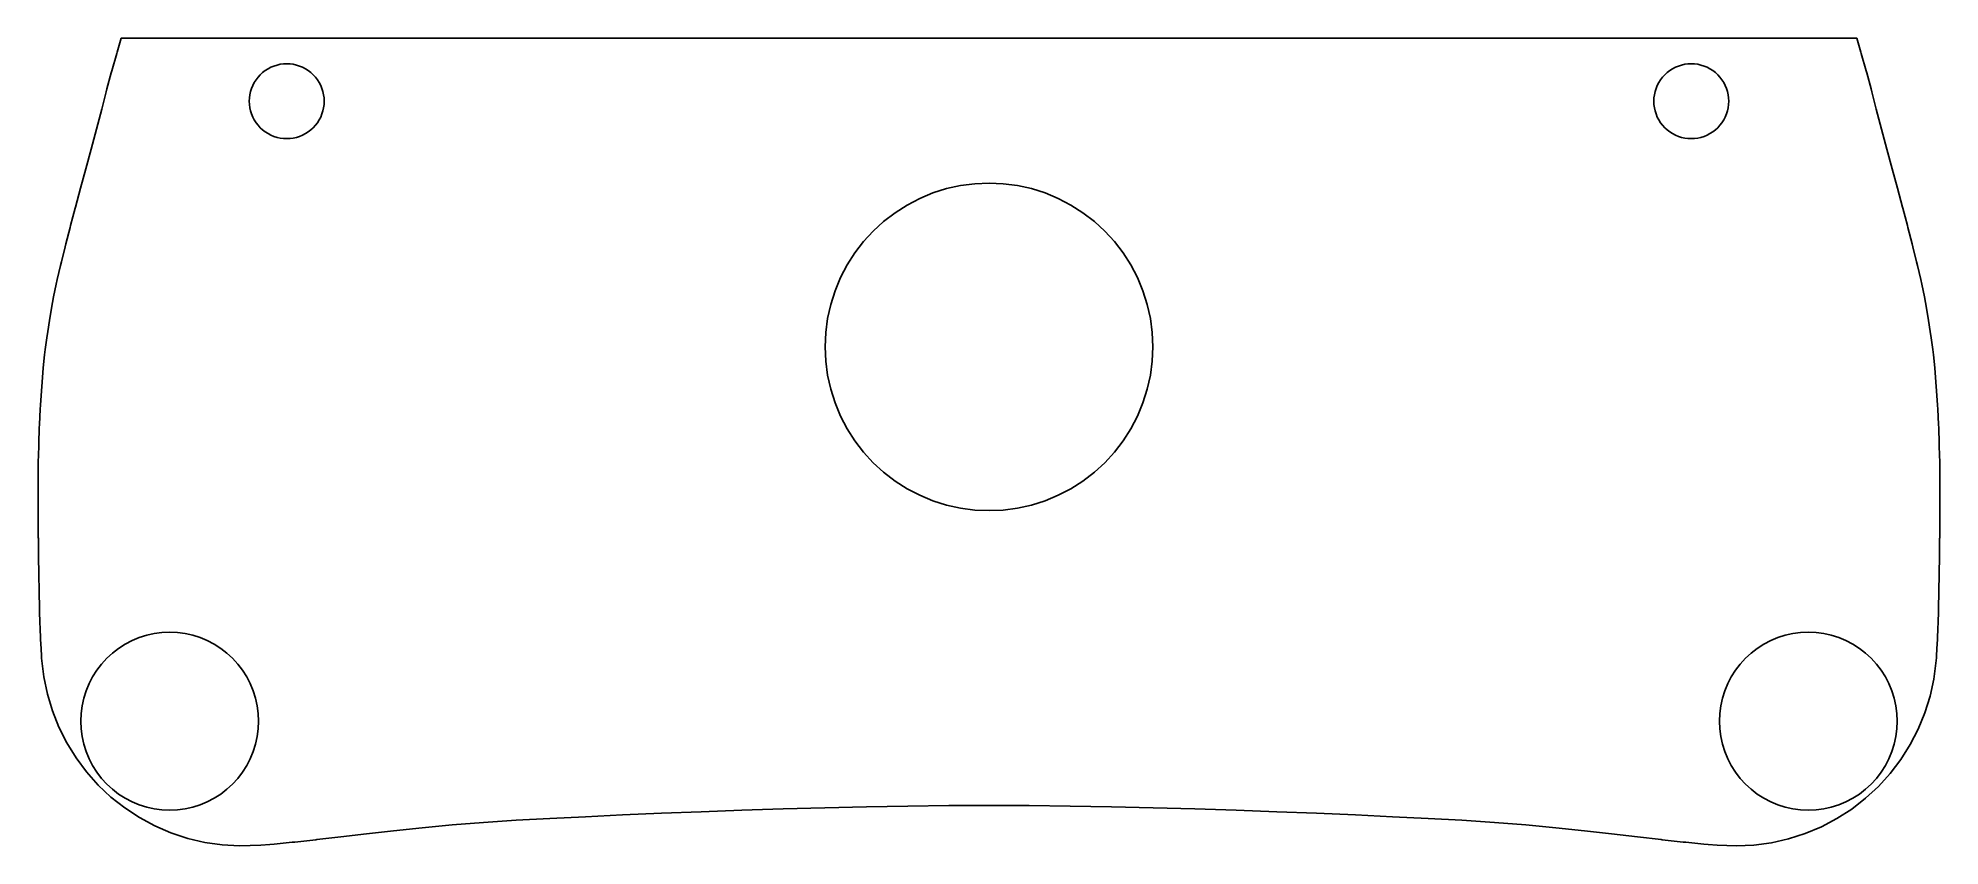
# Model space of a CAD drawing. Header units: metres. Extents: x -40.6 to 40.6, y -68.3 to -33.8.
import ezdxf

# ---------------------------------------------------------------- set-up
doc = ezdxf.new("R2010")
doc.units = ezdxf.units.M

msp = doc.modelspace()

# ---------------------------------------------------------------- linework, layer by layer
for p, q in [((-37.0697, -33.8), (-37.2452, -34.4084)), ((37.0697, -33.8), (-37.0697, -33.8)), ((37.2452, -34.4084), (37.0697, -33.8)), ((-37.2599, -34.4598), (-37.4683, -35.197)), ((-37.2452, -34.4084), (-37.2599, -34.4598)), ((-30.4142, -34.954), (-30.2779, -34.9238)), ((-30.2779, -34.9238), (-30.1395, -34.9056)), ((-30.1395, -34.9056), (-30, -34.8995)), ((-30, -34.8995), (-29.8605, -34.9056)), ((-29.8605, -34.9056), (-29.7221, -34.9238)), ((-29.7221, -34.9238), (-29.5858, -34.954)), ((29.5858, -34.954), (29.7221, -34.9238)), ((29.7221, -34.9238), (29.8605, -34.9056)), ((29.8605, -34.9056), (30, -34.8995)), ((30, -34.8995), (30.1395, -34.9056)), ((30.1395, -34.9056), (30.2779, -34.9238)), ((30.2779, -34.9238), (30.4142, -34.954)), ((37.2599, -34.4598), (37.2452, -34.4084)), ((37.4683, -35.197), (37.2599, -34.4598)), ((-37.4938, -35.2887), (-37.6808, -35.9747)), ((-37.4683, -35.197), (-37.4938, -35.2887)), ((-31.4505, -35.8236), (-31.386, -35.6998)), ((-31.386, -35.6998), (-31.311, -35.582)), ((-31.311, -35.582), (-31.226, -35.4713)), ((-31.226, -35.4713), (-31.1317, -35.3683)), ((-31.1317, -35.3683), (-31.0287, -35.2739)), ((-31.0287, -35.2739), (-30.918, -35.1889)), ((-30.918, -35.1889), (-30.8002, -35.1139)), ((-30.8002, -35.1139), (-30.6764, -35.0495)), ((-30.6764, -35.0495), (-30.5474, -34.996)), ((-30.5474, -34.996), (-30.4142, -34.954)), ((-29.5858, -34.954), (-29.4526, -34.996)), ((-29.4526, -34.996), (-29.3236, -35.0495)), ((-29.3236, -35.0495), (-29.1998, -35.1139)), ((-29.1998, -35.1139), (-29.082, -35.1889)), ((-29.082, -35.1889), (-28.9713, -35.2739)), ((-28.9713, -35.2739), (-28.8683, -35.3683)), ((-28.8683, -35.3683), (-28.7739, -35.4713)), ((-28.7739, -35.4713), (-28.6889, -35.582)), ((-28.6889, -35.582), (-28.6139, -35.6998)), ((-28.6139, -35.6998), (-28.5495, -35.8236)), ((28.5495, -35.8236), (28.6139, -35.6998)), ((28.6139, -35.6998), (28.6889, -35.582)), ((28.6889, -35.582), (28.7739, -35.4713)), ((28.7739, -35.4713), (28.8683, -35.3683)), ((28.8683, -35.3683), (28.9713, -35.2739)), ((28.9713, -35.2739), (29.082, -35.1889)), ((29.082, -35.1889), (29.1998, -35.1139)), ((29.1998, -35.1139), (29.3236, -35.0495)), ((29.3236, -35.0495), (29.4526, -34.996)), ((29.4526, -34.996), (29.5858, -34.954)), ((30.4142, -34.954), (30.5474, -34.996)), ((30.5474, -34.996), (30.6764, -35.0495)), ((30.6764, -35.0495), (30.8002, -35.1139)), ((30.8002, -35.1139), (30.918, -35.1889)), ((30.918, -35.1889), (31.0287, -35.2739)), ((31.0287, -35.2739), (31.1317, -35.3683)), ((31.1317, -35.3683), (31.226, -35.4713)), ((31.226, -35.4713), (31.311, -35.582)), ((31.311, -35.582), (31.386, -35.6998)), ((31.386, -35.6998), (31.4505, -35.8236)), ((37.4938, -35.2887), (37.4683, -35.197)), ((37.6808, -35.9747), (37.4938, -35.2887)), ((-37.7157, -36.1061), (-37.9054, -36.8403)), ((-37.6808, -35.9747), (-37.7157, -36.1061)), ((-31.6005, -36.5), (-31.5944, -36.3605)), ((-31.5944, -36.6395), (-31.6005, -36.5)), ((-31.5944, -36.3605), (-31.5762, -36.2221)), ((-31.5762, -36.2221), (-31.5459, -36.0858)), ((-31.5459, -36.0858), (-31.504, -35.9526)), ((-31.504, -35.9526), (-31.4505, -35.8236)), ((-28.5495, -35.8236), (-28.496, -35.9526)), ((-28.496, -35.9526), (-28.454, -36.0858)), ((-28.454, -36.0858), (-28.4238, -36.2221)), ((-28.4238, -36.2221), (-28.4056, -36.3605)), ((-28.4056, -36.3605), (-28.3995, -36.5)), ((-28.3995, -36.5), (-28.4056, -36.6395)), ((28.3995, -36.5), (28.4056, -36.3605)), ((28.4056, -36.6395), (28.3995, -36.5)), ((28.4056, -36.3605), (28.4238, -36.2221)), ((28.4238, -36.2221), (28.454, -36.0858)), ((28.454, -36.0858), (28.496, -35.9526)), ((28.496, -35.9526), (28.5495, -35.8236)), ((31.4505, -35.8236), (31.504, -35.9526)), ((31.504, -35.9526), (31.5459, -36.0858)), ((31.5459, -36.0858), (31.5762, -36.2221)), ((31.5762, -36.2221), (31.5944, -36.3605)), ((31.5944, -36.3605), (31.6005, -36.5)), ((31.6005, -36.5), (31.5944, -36.6395)), ((37.7157, -36.1061), (37.6808, -35.9747)), ((37.9054, -36.8403), (37.7157, -36.1061)), ((-37.9054, -36.8403), (-38.1234, -37.6913)), ((-31.5762, -36.7779), (-31.5944, -36.6395)), ((-31.5459, -36.9142), (-31.5762, -36.7779)), ((-31.504, -37.0474), (-31.5459, -36.9142)), ((-31.4505, -37.1764), (-31.504, -37.0474)), ((-31.386, -37.3002), (-31.4505, -37.1764)), ((-31.311, -37.418), (-31.386, -37.3002)), ((-28.6139, -37.3002), (-28.6889, -37.418)), ((-28.5495, -37.1764), (-28.6139, -37.3002)), ((-28.496, -37.0474), (-28.5495, -37.1764)), ((-28.454, -36.9142), (-28.496, -37.0474)), ((-28.4238, -36.7779), (-28.454, -36.9142)), ((-28.4056, -36.6395), (-28.4238, -36.7779)), ((28.4238, -36.7779), (28.4056, -36.6395)), ((28.454, -36.9142), (28.4238, -36.7779)), ((28.496, -37.0474), (28.454, -36.9142)), ((28.5495, -37.1764), (28.496, -37.0474)), ((28.6139, -37.3002), (28.5495, -37.1764)), ((28.6889, -37.418), (28.6139, -37.3002)), ((31.386, -37.3002), (31.311, -37.418)), ((31.4505, -37.1764), (31.386, -37.3002)), ((31.504, -37.0474), (31.4505, -37.1764)), ((31.5459, -36.9142), (31.504, -37.0474)), ((31.5762, -36.7779), (31.5459, -36.9142)), ((31.5944, -36.6395), (31.5762, -36.7779)), ((38.1234, -37.6913), (37.9054, -36.8403)), ((-38.1234, -37.6913), (-38.3509, -38.5479)), ((-31.226, -37.5287), (-31.311, -37.418)), ((-31.1317, -37.6317), (-31.226, -37.5287)), ((-31.0287, -37.726), (-31.1317, -37.6317)), ((-30.918, -37.811), (-31.0287, -37.726)), ((-30.8002, -37.886), (-30.918, -37.811)), ((-30.6764, -37.9505), (-30.8002, -37.886)), ((-30.5474, -38.004), (-30.6764, -37.9505)), ((-30.4142, -38.0459), (-30.5474, -38.004)), ((-30.2779, -38.0762), (-30.4142, -38.0459)), ((-30.1395, -38.0944), (-30.2779, -38.0762)), ((-30, -38.1005), (-30.1395, -38.0944)), ((-29.8605, -38.0944), (-30, -38.1005)), ((-29.7221, -38.0762), (-29.8605, -38.0944)), ((-29.5858, -38.0459), (-29.7221, -38.0762)), ((-29.4526, -38.004), (-29.5858, -38.0459)), ((-29.3236, -37.9505), (-29.4526, -38.004)), ((-29.1998, -37.886), (-29.3236, -37.9505)), ((-29.082, -37.811), (-29.1998, -37.886)), ((-28.9713, -37.726), (-29.082, -37.811)), ((-28.8683, -37.6317), (-28.9713, -37.726)), ((-28.7739, -37.5287), (-28.8683, -37.6317)), ((-28.6889, -37.418), (-28.7739, -37.5287)), ((28.7739, -37.5287), (28.6889, -37.418)), ((28.8683, -37.6317), (28.7739, -37.5287)), ((28.9713, -37.726), (28.8683, -37.6317)), ((29.082, -37.811), (28.9713, -37.726)), ((29.1998, -37.886), (29.082, -37.811)), ((29.3236, -37.9505), (29.1998, -37.886)), ((29.4526, -38.004), (29.3236, -37.9505)), ((29.5858, -38.0459), (29.4526, -38.004)), ((29.7221, -38.0762), (29.5858, -38.0459)), ((29.8605, -38.0944), (29.7221, -38.0762)), ((30, -38.1005), (29.8605, -38.0944)), ((30.1395, -38.0944), (30, -38.1005)), ((30.2779, -38.0762), (30.1395, -38.0944)), ((30.4142, -38.0459), (30.2779, -38.0762)), ((30.5474, -38.004), (30.4142, -38.0459)), ((30.6764, -37.9505), (30.5474, -38.004)), ((30.8002, -37.886), (30.6764, -37.9505)), ((30.918, -37.811), (30.8002, -37.886)), ((31.0287, -37.726), (30.918, -37.811)), ((31.1317, -37.6317), (31.0287, -37.726)), ((31.226, -37.5287), (31.1317, -37.6317)), ((31.311, -37.418), (31.226, -37.5287)), ((38.3509, -38.5479), (38.1234, -37.6913)), ((-38.3509, -38.5479), (-38.5796, -39.3904)), ((38.5796, -39.3904), (38.3509, -38.5479)), ((-38.5796, -39.3904), (-38.8069, -40.2213)), ((38.8069, -40.2213), (38.5796, -39.3904)), ((-38.8069, -40.2213), (-39.0264, -41.0289)), ((-2.95853, -40.6554), (-2.3943, -40.4217)), ((-2.3943, -40.4217), (-1.81184, -40.2381)), ((-1.81184, -40.2381), (-1.21562, -40.1059)), ((-1.21562, -40.1059), (-0.61011, -40.0262)), ((-0.61011, -40.0262), (0, -39.9995)), ((0, -39.9995), (0.61011, -40.0262)), ((0.61011, -40.0262), (1.21562, -40.1059)), ((1.21562, -40.1059), (1.81184, -40.2381)), ((1.81184, -40.2381), (2.3943, -40.4217)), ((2.3943, -40.4217), (2.95853, -40.6554)), ((39.0264, -41.0289), (38.8069, -40.2213)), ((-39.0388, -41.0749), (-39.2372, -41.8193)), ((-39.0264, -41.0289), (-39.0388, -41.0749)), ((-4.49982, -41.6373), (-4.0153, -41.2655)), ((-4.0153, -41.2655), (-3.50024, -40.9374)), ((-3.50024, -40.9374), (-2.95853, -40.6554)), ((2.95853, -40.6554), (3.50024, -40.9374)), ((3.50024, -40.9374), (4.0153, -41.2655)), ((4.0153, -41.2655), (4.49982, -41.6373)), ((39.0388, -41.0749), (39.0264, -41.0289)), ((39.2372, -41.8193), (39.0388, -41.0749)), ((-39.2585, -41.9009), (-39.4389, -42.602)), ((-39.2372, -41.8193), (-39.2585, -41.9009)), ((-5.36267, -42.5002), (-4.95009, -42.0499)), ((-4.95009, -42.0499), (-4.49982, -41.6373)), ((4.49982, -41.6373), (4.95009, -42.0499)), ((4.95009, -42.0499), (5.36267, -42.5002)), ((39.2585, -41.9009), (39.2372, -41.8193)), ((39.4389, -42.602), (39.2585, -41.9009)), ((-39.4692, -42.7226), (-39.6266, -43.367)), ((-39.4389, -42.602), (-39.4692, -42.7226)), ((-6.06258, -43.4998), (-5.73445, -42.9847)), ((-5.73445, -42.9847), (-5.36267, -42.5002)), ((5.36267, -42.5002), (5.73445, -42.9847)), ((5.73445, -42.9847), (6.06258, -43.4998)), ((39.4692, -42.7226), (39.4389, -42.602)), ((39.6266, -43.367), (39.4692, -42.7226)), ((-39.6644, -43.5268), (-39.8006, -44.1251)), ((-39.6266, -43.367), (-39.6644, -43.5268)), ((-6.34457, -44.0415), (-6.06258, -43.4998)), ((6.06258, -43.4998), (6.34457, -44.0415)), ((39.6644, -43.5268), (39.6266, -43.367)), ((39.8006, -44.1251), (39.6644, -43.5268)), ((-39.8431, -44.3204), (-39.9567, -44.8685)), ((-39.8006, -44.1251), (-39.8431, -44.3204)), ((-6.76193, -45.1881), (-6.57829, -44.6057)), ((-6.57829, -44.6057), (-6.34457, -44.0415)), ((6.34457, -44.0415), (6.57829, -44.6057)), ((6.57829, -44.6057), (6.76193, -45.1881)), ((39.8431, -44.3204), (39.8006, -44.1251)), ((39.9567, -44.8685), (39.8431, -44.3204)), ((-40.0023, -45.1022), (-40.0927, -45.5959)), ((-39.9567, -44.8685), (-40.0023, -45.1022)), ((-6.89412, -45.7844), (-6.76193, -45.1881)), ((6.76193, -45.1881), (6.89412, -45.7844)), ((40.0023, -45.1022), (39.9567, -44.8685)), ((40.0927, -45.5959), (40.0023, -45.1022)), ((-40.1395, -45.8723), (-40.2116, -46.3368)), ((-40.0927, -45.5959), (-40.1395, -45.8723)), ((-6.97383, -46.3899), (-6.89412, -45.7844)), ((6.89412, -45.7844), (6.97383, -46.3899)), ((40.1395, -45.8723), (40.0927, -45.5959)), ((40.2116, -46.3368), (40.1395, -45.8723)), ((-40.3145, -47.1142), (-40.3415, -47.3471)), ((-40.2508, -46.6144), (-40.3145, -47.1142)), ((-40.2116, -46.3368), (-40.2508, -46.6144)), ((-7.00047, -47), (-6.97383, -46.3899)), ((-6.97383, -47.6101), (-7.00047, -47)), ((6.97383, -46.3899), (7.00047, -47)), ((7.00047, -47), (6.97383, -47.6101)), ((40.2508, -46.6144), (40.2116, -46.3368)), ((40.3145, -47.1142), (40.2508, -46.6144)), ((40.3415, -47.3471), (40.3145, -47.1142)), ((-40.399, -47.8978), (-40.4185, -48.1055)), ((-40.3415, -47.3471), (-40.399, -47.8978)), ((-6.89412, -48.2156), (-6.97383, -47.6101)), ((6.97383, -47.6101), (6.89412, -48.2156)), ((40.399, -47.8978), (40.3415, -47.3471)), ((40.4185, -48.1055), (40.399, -47.8978)), ((-40.4679, -48.6949), (-40.4818, -48.8818)), ((-40.4185, -48.1055), (-40.4679, -48.6949)), ((-6.76193, -48.8118), (-6.89412, -48.2156)), ((6.89412, -48.2156), (6.76193, -48.8118)), ((40.4679, -48.6949), (40.4185, -48.1055)), ((40.4818, -48.8818), (40.4679, -48.6949)), ((-40.5221, -49.4978), (-40.5318, -49.6671)), ((-40.4818, -48.8818), (-40.5221, -49.4978)), ((-6.57829, -49.3943), (-6.76193, -48.8118)), ((-6.34457, -49.9585), (-6.57829, -49.3943)), ((6.57829, -49.3943), (6.34457, -49.9585)), ((6.76193, -48.8118), (6.57829, -49.3943)), ((40.5221, -49.4978), (40.4818, -48.8818)), ((40.5318, -49.6671), (40.5221, -49.4978)), ((-40.5636, -50.3146), (-40.5695, -50.457)), ((-40.5318, -49.6671), (-40.5636, -50.3146)), ((-6.06258, -50.5002), (-6.34457, -49.9585)), ((6.34457, -49.9585), (6.06258, -50.5002)), ((40.5636, -50.3146), (40.5318, -49.6671)), ((40.5695, -50.457), (40.5636, -50.3146)), ((-40.5928, -51.1275), (-40.5965, -51.256)), ((-40.5695, -50.457), (-40.5928, -51.1275)), ((-5.73445, -51.0153), (-6.06258, -50.5002)), ((-5.36267, -51.4998), (-5.73445, -51.0153)), ((5.73445, -51.0153), (5.36267, -51.4998)), ((6.06258, -50.5002), (5.73445, -51.0153)), ((40.5928, -51.1275), (40.5695, -50.457)), ((40.5965, -51.256), (40.5928, -51.1275)), ((-40.6118, -51.9421), (-40.6136, -52.0496)), ((-40.5965, -51.256), (-40.6118, -51.9421)), ((-4.95009, -51.9501), (-5.36267, -51.4998)), ((-4.49982, -52.3627), (-4.95009, -51.9501)), ((4.95009, -51.9501), (4.49982, -52.3627)), ((5.36267, -51.4998), (4.95009, -51.9501)), ((40.6118, -51.9421), (40.5965, -51.256)), ((40.6136, -52.0496), (40.6118, -51.9421)), ((-40.6217, -52.7552), (-40.6224, -52.8472)), ((-40.6136, -52.0496), (-40.6217, -52.7552)), ((-4.0153, -52.7345), (-4.49982, -52.3627)), ((-3.50024, -53.0626), (-4.0153, -52.7345)), ((4.0153, -52.7345), (3.50024, -53.0626)), ((4.49982, -52.3627), (4.0153, -52.7345)), ((40.6217, -52.7552), (40.6136, -52.0496)), ((40.6224, -52.8472), (40.6217, -52.7552)), ((-40.6224, -52.8472), (-40.6241, -53.5641)), ((-40.6241, -53.5641), (-40.624, -53.6381)), ((-2.95853, -53.3446), (-3.50024, -53.0626)), ((-2.3943, -53.5783), (-2.95853, -53.3446)), ((-1.81184, -53.7619), (-2.3943, -53.5783)), ((2.3943, -53.5783), (1.81184, -53.7619)), ((2.95853, -53.3446), (2.3943, -53.5783)), ((3.50024, -53.0626), (2.95853, -53.3446)), ((40.6241, -53.566), (40.6224, -52.8472)), ((40.624, -53.6381), (40.6241, -53.566)), ((-40.624, -53.6381), (-40.6204, -54.3656)), ((-40.6204, -54.3656), (-40.6199, -54.4208)), ((-40.6199, -54.4208), (-40.612, -55.1544)), ((-1.21562, -53.8941), (-1.81184, -53.7619)), ((-0.61012, -53.9738), (-1.21562, -53.8941)), ((0, -54.0005), (-0.61012, -53.9738)), ((0.61012, -53.9738), (0, -54.0005)), ((1.21562, -53.8941), (0.61012, -53.9738)), ((1.81184, -53.7619), (1.21562, -53.8941)), ((40.612, -55.1554), (40.6199, -54.4222)), ((40.6199, -54.4222), (40.6203, -54.3672)), ((40.6203, -54.3672), (40.624, -53.6381)), ((-40.612, -55.1544), (-40.6115, -55.1954)), ((-40.6115, -55.1954), (-40.6004, -55.9492)), ((40.6006, -55.9359), (40.6115, -55.1965)), ((40.6115, -55.1965), (40.612, -55.1554)), ((-40.6004, -55.9492), (-40.5881, -56.7248)), ((40.5882, -56.7139), (40.6006, -55.9359)), ((-40.5881, -56.7248), (-40.5759, -57.4351)), ((40.5759, -57.4361), (40.5882, -56.7139)), ((-40.5759, -57.4351), (-40.5749, -57.4869)), ((-40.5749, -57.4869), (-40.5604, -58.1586)), ((40.5605, -58.1586), (40.5749, -57.4867)), ((40.5749, -57.4867), (40.5759, -57.4361)), ((-40.5604, -58.1586), (-40.5585, -58.2347)), ((-40.5585, -58.2347), (-40.5406, -58.8539)), ((40.5406, -58.8539), (40.5585, -58.2347)), ((40.5585, -58.2347), (40.5605, -58.1586)), ((-40.5406, -58.8539), (-40.5367, -58.9657)), ((-40.5367, -58.9657), (-40.5144, -59.5258)), ((-35.9836, -59.329), (-35.6599, -59.2572)), ((-35.6599, -59.2572), (-35.3312, -59.214)), ((-35.3312, -59.214), (-35, -59.1995)), ((-35, -59.1995), (-34.6688, -59.214)), ((-34.6688, -59.214), (-34.3401, -59.2572)), ((-34.3401, -59.2572), (-34.0164, -59.329)), ((34.0164, -59.329), (34.3401, -59.2572)), ((34.3401, -59.2572), (34.6688, -59.214)), ((34.6688, -59.214), (35, -59.1995)), ((35, -59.1995), (35.3312, -59.214)), ((35.3312, -59.214), (35.6599, -59.2572)), ((35.6599, -59.2572), (35.9836, -59.329)), ((40.5144, -59.5258), (40.5367, -58.9657)), ((40.5367, -58.9657), (40.5406, -58.8539)), ((-40.5144, -59.5258), (-40.5075, -59.6733)), ((-40.5075, -59.6733), (-40.4805, -60.173)), ((-37.6873, -60.3126), (-37.4429, -60.0887)), ((-37.4429, -60.0887), (-37.1799, -59.8868)), ((-37.1799, -59.8868), (-36.9002, -59.7087)), ((-36.9002, -59.7087), (-36.6062, -59.5556)), ((-36.6062, -59.5556), (-36.2998, -59.4287)), ((-36.2998, -59.4287), (-35.9836, -59.329)), ((-34.0164, -59.329), (-33.7001, -59.4287)), ((-33.7001, -59.4287), (-33.3938, -59.5556)), ((-33.3938, -59.5556), (-33.0997, -59.7087)), ((-33.0997, -59.7087), (-32.8201, -59.8868)), ((-32.8201, -59.8868), (-32.5571, -60.0887)), ((-32.5571, -60.0887), (-32.3126, -60.3126)), ((32.3126, -60.3126), (32.5571, -60.0887)), ((32.5571, -60.0887), (32.8201, -59.8868)), ((32.8201, -59.8868), (33.0997, -59.7087)), ((33.0997, -59.7087), (33.3938, -59.5556)), ((33.3938, -59.5556), (33.7001, -59.4287)), ((33.7001, -59.4287), (34.0164, -59.329)), ((35.9836, -59.329), (36.2998, -59.4287)), ((36.2998, -59.4287), (36.6062, -59.5556)), ((36.6062, -59.5556), (36.9002, -59.7087)), ((36.9002, -59.7087), (37.1799, -59.8868)), ((37.1799, -59.8868), (37.4429, -60.0887)), ((37.4429, -60.0887), (37.6873, -60.3126)), ((40.4804, -60.1744), (40.5075, -59.6733)), ((40.5075, -59.6733), (40.5144, -59.5258)), ((-40.4805, -60.173), (-40.472, -60.3062)), ((-40.472, -60.3062), (-40.3775, -61.1106)), ((-38.2913, -61.0997), (-38.1132, -60.8201)), ((-38.1132, -60.8201), (-37.9113, -60.5571)), ((-37.9113, -60.5571), (-37.6873, -60.3126)), ((-32.3126, -60.3126), (-32.0887, -60.5571)), ((-32.0887, -60.5571), (-31.8868, -60.8201)), ((-31.8868, -60.8201), (-31.7087, -61.0997)), ((31.7087, -61.0997), (31.8868, -60.8201)), ((31.8868, -60.8201), (32.0887, -60.5571)), ((32.0887, -60.5571), (32.3126, -60.3126)), ((37.6873, -60.3126), (37.9113, -60.5571)), ((37.9113, -60.5571), (38.1132, -60.8201)), ((38.1132, -60.8201), (38.2913, -61.0997)), ((40.3626, -61.1977), (40.4725, -60.2982)), ((40.4725, -60.2982), (40.4804, -60.1744)), ((-40.3775, -61.1106), (-40.2254, -61.845)), ((-38.671, -62.0164), (-38.5713, -61.7001)), ((-38.5713, -61.7001), (-38.4444, -61.3938)), ((-38.4444, -61.3938), (-38.2913, -61.0997)), ((-31.7087, -61.0997), (-31.5556, -61.3938)), ((-31.5556, -61.3938), (-31.4287, -61.7001)), ((-31.4287, -61.7001), (-31.329, -62.0164)), ((31.329, -62.0164), (31.4287, -61.7001)), ((31.4287, -61.7001), (31.5556, -61.3938)), ((31.5556, -61.3938), (31.7087, -61.0997)), ((38.2913, -61.0997), (38.4444, -61.3938)), ((38.4444, -61.3938), (38.5713, -61.7001)), ((38.5713, -61.7001), (38.671, -62.0164)), ((40.2053, -61.923), (40.3626, -61.1977)), ((-40.2254, -61.845), (-40.0099, -62.5634)), ((-38.786, -62.6688), (-38.7427, -62.3401)), ((-38.7427, -62.3401), (-38.671, -62.0164)), ((-31.329, -62.0164), (-31.2572, -62.3401)), ((-31.2572, -62.3401), (-31.214, -62.6688)), ((31.214, -62.6688), (31.2572, -62.3401)), ((31.2572, -62.3401), (31.329, -62.0164)), ((38.671, -62.0164), (38.7427, -62.3401)), ((38.7427, -62.3401), (38.786, -62.6688)), ((39.9831, -62.6394), (40.2053, -61.923)), ((-40.0099, -62.5634), (-39.7326, -63.2602)), ((-39.7326, -63.2602), (-39.3957, -63.9301)), ((-38.8005, -63), (-38.786, -62.6688)), ((-38.786, -63.3312), (-38.8005, -63)), ((-38.7427, -63.6599), (-38.786, -63.3312)), ((-31.214, -63.3312), (-31.2572, -63.6599)), ((-31.214, -62.6688), (-31.1995, -63)), ((-31.1995, -63), (-31.214, -63.3312)), ((31.1995, -63), (31.214, -62.6688)), ((31.214, -63.3312), (31.1995, -63)), ((31.2572, -63.6599), (31.214, -63.3312)), ((38.786, -63.3312), (38.7427, -63.6599)), ((38.786, -62.6688), (38.8005, -63)), ((38.8005, -63), (38.786, -63.3312)), ((39.356, -64.0003), (39.6994, -63.3333)), ((39.6994, -63.3333), (39.9831, -62.6394)), ((-39.3957, -63.9301), (-39.0015, -64.5684)), ((-38.671, -63.9836), (-38.7427, -63.6599)), ((-38.5713, -64.2998), (-38.671, -63.9836)), ((-31.329, -63.9836), (-31.4287, -64.2998)), ((-31.2572, -63.6599), (-31.329, -63.9836)), ((31.329, -63.9836), (31.2572, -63.6599)), ((31.4287, -64.2998), (31.329, -63.9836)), ((38.671, -63.9836), (38.5713, -64.2998)), ((38.7427, -63.6599), (38.671, -63.9836)), ((38.956, -64.6348), (39.356, -64.0003)), ((-39.0015, -64.5684), (-38.5533, -65.1697)), ((-38.4444, -64.6062), (-38.5713, -64.2998)), ((-38.2913, -64.9002), (-38.4444, -64.6062)), ((-38.1132, -65.1799), (-38.2913, -64.9002)), ((-31.7087, -64.9002), (-31.8868, -65.1799)), ((-31.5556, -64.6062), (-31.7087, -64.9002)), ((-31.4287, -64.2998), (-31.5556, -64.6062)), ((31.5556, -64.6062), (31.4287, -64.2998)), ((31.7087, -64.9002), (31.5556, -64.6062)), ((31.8868, -65.1799), (31.7087, -64.9002)), ((38.2913, -64.9002), (38.1132, -65.1799)), ((38.4444, -64.6062), (38.2913, -64.9002)), ((38.5713, -64.2998), (38.4444, -64.6062)), ((38.5023, -65.2316), (38.956, -64.6348)), ((-38.5533, -65.1697), (-38.0546, -65.7295)), ((-37.9113, -65.4429), (-38.1132, -65.1799)), ((-38.0546, -65.7295), (-37.5087, -66.244)), ((-37.6873, -65.6873), (-37.9113, -65.4429)), ((-37.4429, -65.9113), (-37.6873, -65.6873)), ((-32.3126, -65.6873), (-32.5571, -65.9113)), ((-32.0887, -65.4429), (-32.3126, -65.6873)), ((-31.8868, -65.1799), (-32.0887, -65.4429)), ((32.0887, -65.4429), (31.8868, -65.1799)), ((32.3126, -65.6873), (32.0887, -65.4429)), ((32.5571, -65.9113), (32.3126, -65.6873)), ((37.6873, -65.6873), (37.4429, -65.9113)), ((37.4476, -66.2962), (37.9981, -65.787)), ((37.9113, -65.4429), (37.6873, -65.6873)), ((38.1132, -65.1799), (37.9113, -65.4429)), ((37.9981, -65.787), (38.5023, -65.2316)), ((-37.5087, -66.244), (-36.9201, -66.7088)), ((-37.1799, -66.1132), (-37.4429, -65.9113)), ((-36.9002, -66.2913), (-37.1799, -66.1132)), ((-36.6062, -66.4444), (-36.9002, -66.2913)), ((-36.2998, -66.5713), (-36.6062, -66.4444)), ((-35.9836, -66.671), (-36.2998, -66.5713)), ((-33.7001, -66.5713), (-34.0164, -66.671)), ((-33.3938, -66.4444), (-33.7001, -66.5713)), ((-33.0997, -66.2913), (-33.3938, -66.4444)), ((-32.8201, -66.1132), (-33.0997, -66.2913)), ((-32.5571, -65.9113), (-32.8201, -66.1132)), ((-3.46231, -66.6261), (-1.71558, -66.6067)), ((-1.71558, -66.6067), (0, -66.6)), ((0, -66.6), (1.71558, -66.6067)), ((1.71558, -66.6067), (3.46231, -66.6261)), ((32.8201, -66.1132), (32.5571, -65.9113)), ((33.0997, -66.2913), (32.8201, -66.1132)), ((33.3938, -66.4444), (33.0997, -66.2913)), ((33.7001, -66.5713), (33.3938, -66.4444)), ((34.0164, -66.671), (33.7001, -66.5713)), ((36.2998, -66.5713), (35.9836, -66.671)), ((36.6062, -66.4444), (36.2998, -66.5713)), ((36.9002, -66.2913), (36.6062, -66.4444)), ((36.8544, -66.7557), (37.4476, -66.2962)), ((37.1799, -66.1132), (36.9002, -66.2913)), ((37.4429, -65.9113), (37.1799, -66.1132)), ((-36.9201, -66.7088), (-36.2934, -67.1205)), ((-36.2934, -67.1205), (-35.6329, -67.4761)), ((-35.6599, -66.7427), (-35.9836, -66.671)), ((-35.3312, -66.786), (-35.6599, -66.7427)), ((-35, -66.8005), (-35.3312, -66.786)), ((-34.6688, -66.786), (-35, -66.8005)), ((-34.3401, -66.7427), (-34.6688, -66.786)), ((-34.0164, -66.671), (-34.3401, -66.7427)), ((-24.2148, -67.552), (-22.9332, -67.4315)), ((-22.9332, -67.4315), (-21.5901, -67.3241)), ((-21.5901, -67.3241), (-20.1982, -67.2357)), ((-20.1982, -67.2357), (-18.7546, -67.1591)), ((-18.7546, -67.1591), (-17.2324, -67.083)), ((-17.2324, -67.083), (-15.6503, -67.0087)), ((-15.6503, -67.0087), (-13.9928, -66.9362)), ((-13.9928, -66.9362), (-12.2939, -66.8679)), ((-12.2939, -66.8679), (-10.5542, -66.8045)), ((-10.5542, -66.8045), (-8.78926, -66.7473)), ((-8.78926, -66.7473), (-7.0123, -66.6977)), ((-7.0123, -66.6977), (-5.23227, -66.6569)), ((-5.23227, -66.6569), (-3.46231, -66.6261)), ((3.46231, -66.6261), (5.23227, -66.6569)), ((5.23227, -66.6569), (7.0123, -66.6977)), ((7.0123, -66.6977), (8.78926, -66.7473)), ((8.78926, -66.7473), (10.5542, -66.8045)), ((10.5542, -66.8045), (12.2939, -66.8679)), ((12.2939, -66.8679), (13.9928, -66.9362)), ((13.9928, -66.9362), (15.6503, -67.0087)), ((15.6503, -67.0087), (17.2324, -67.083)), ((17.2324, -67.083), (18.7546, -67.1591)), ((18.7546, -67.1591), (20.1982, -67.2357)), ((20.1982, -67.2357), (21.5901, -67.3241)), ((21.5901, -67.3241), (22.9332, -67.4315)), ((22.9332, -67.4315), (24.2148, -67.552)), ((34.3401, -66.7427), (34.0164, -66.671)), ((34.6688, -66.786), (34.3401, -66.7427)), ((35, -66.8005), (34.6688, -66.786)), ((35.3312, -66.786), (35, -66.8005)), ((35.6599, -66.7427), (35.3312, -66.786)), ((35.5604, -67.5108), (36.2242, -67.1613)), ((35.9836, -66.671), (35.6599, -66.7427)), ((36.2242, -67.1613), (36.8544, -66.7557)), ((-35.6329, -67.4761), (-34.9443, -67.7727)), ((-34.9443, -67.7727), (-34.2321, -68.0083)), ((-34.2321, -68.0083), (-33.5022, -68.1808)), ((-33.5022, -68.1808), (-32.7602, -68.2891)), ((-30.5425, -68.2525), (-29.7679, -68.175)), ((-29.7679, -68.175), (-29.6593, -68.1636)), ((-29.6593, -68.1636), (-28.756, -68.0633)), ((-28.756, -68.0633), (-28.7079, -68.0578)), ((-28.7079, -68.0578), (-27.6944, -67.9398)), ((-27.6944, -67.9398), (-26.5918, -67.811)), ((-26.5918, -67.811), (-25.437, -67.6806)), ((-25.437, -67.6806), (-24.2148, -67.552)), ((24.2148, -67.552), (25.437, -67.6806)), ((25.437, -67.6806), (26.5918, -67.811)), ((26.5918, -67.811), (27.6987, -67.9403)), ((27.6987, -67.9403), (28.7099, -68.058)), ((28.7099, -68.058), (28.756, -68.0633)), ((28.756, -68.0633), (29.6593, -68.1636)), ((29.6593, -68.1636), (29.7679, -68.175)), ((29.7679, -68.175), (30.5425, -68.2525)), ((32.68, -68.2968), (33.4231, -68.1955)), ((33.4231, -68.1955), (34.1547, -68.0298)), ((34.1547, -68.0298), (34.8687, -67.801)), ((34.8687, -67.801), (35.5604, -67.5108)), ((-32.7602, -68.2891), (-32.0194, -68.3318)), ((-32.0194, -68.3318), (-31.0995, -68.3002)), ((-31.0995, -68.3002), (-30.7194, -68.2687)), ((-30.7194, -68.2687), (-30.5425, -68.2525)), ((30.5425, -68.2525), (30.7194, -68.2687)), ((30.7194, -68.2687), (31.1074, -68.3009)), ((31.1074, -68.3009), (31.931, -68.333)), ((31.931, -68.333), (32.68, -68.2968))]:
    msp.add_line(p, q)

doc.saveas('drawing.dxf')
